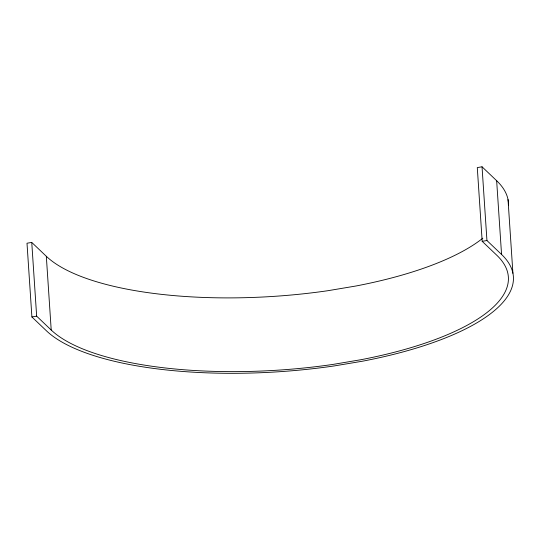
<?xml version="1.0" encoding="UTF-8"?>
<svg xmlns="http://www.w3.org/2000/svg" width="540" height="540" viewBox="0 0 540 540"><rect width="100%" height="100%" fill="white"/><g stroke="black" fill="none" stroke-linecap="round" stroke-linejoin="round"><path stroke-width="0.81" d="M31.752 242.419L27 243.223L31.901 316.96L46.508 330.878A239.868 79.279 -3.8 0 0 334.159 365.945L362.738 361.159A239.868 79.279 -3.8 0 0 501.559 254.448L496.651 180.711L482.038 166.793L477.286 167.589L482.186 241.326L496.746 255.204A234.9 77.639 -3.8 0 1 360.882 359.728L332.91 364.426A234.9 77.639 -3.8 0 1 51.212 330.035L36.653 316.156L31.752 242.419L46.319 256.298A234.9 77.639 -3.8 0 0 328.01 290.689L355.982 285.991A234.9 77.639 -3.8 0 0 482.848 238.181M31.901 316.96L36.653 316.156M482.186 241.326L486.938 240.53L501.545 254.448M508.019 199.544L512.919 273.281M482.038 166.793L486.938 240.53M46.319 256.298L51.212 330.035M496.658 180.711A239.868 79.279 -3.8 0 1 508.525 205.335"/></g></svg>
